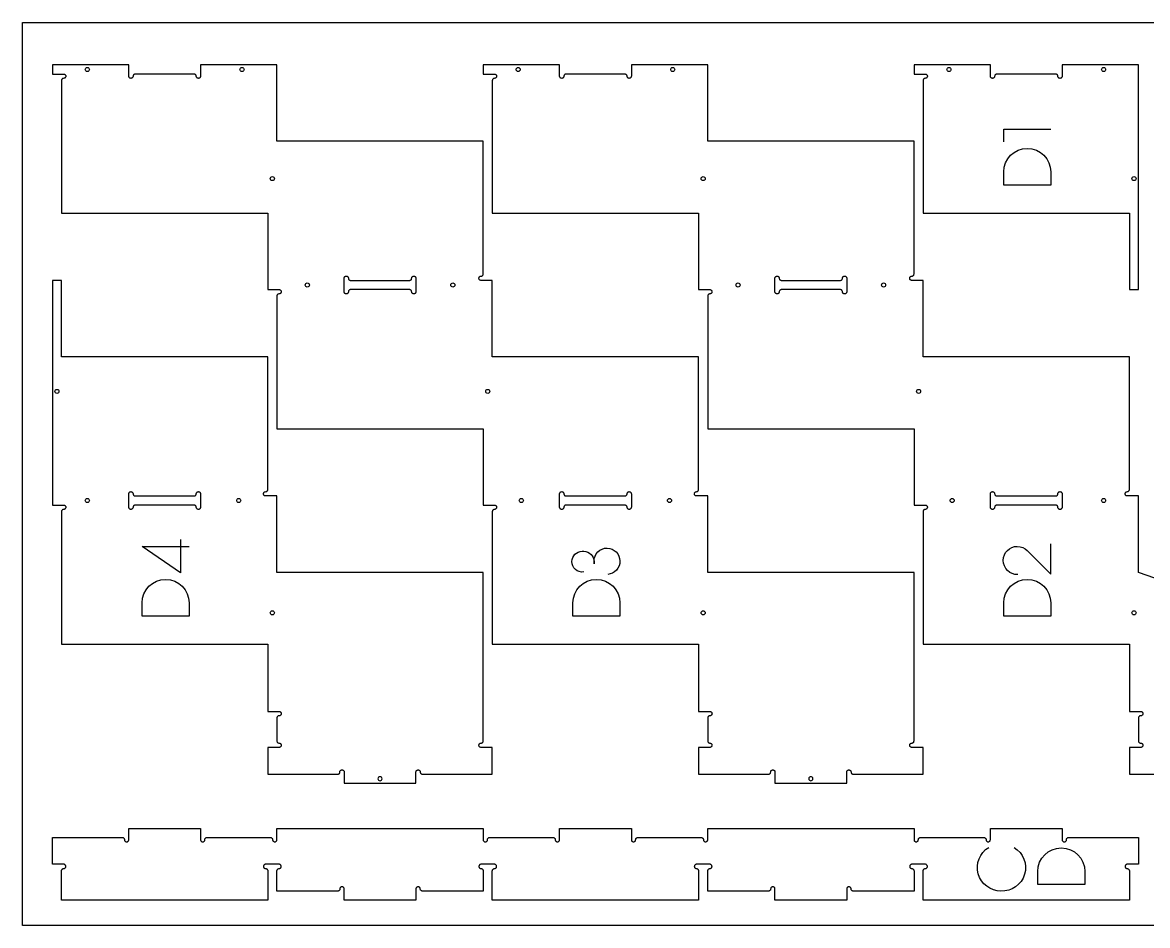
# Model space of a CAD drawing. Header units: inches. Extents: x 0 to 304, y 0 to 160.
# Drawn here: x 103.9 to 163.7, y 0 to 48 of the extents above; entities that cross this region are included whole.
import ezdxf

# ---------------------------------------------------------------- set-up
doc = ezdxf.new("R2010")
doc.units = ezdxf.units.IN
doc.header["$MEASUREMENT"] = 0
for name, color, linetype in [('000_NOTES', 6, 'Continuous'), ('CUT_HOLE', 1, 'Continuous'), ('CUT_number', 3, 'Continuous'), ('CUT_THRU', 7, 'Continuous')]:
    doc.layers.add(name, color=color, linetype=linetype)

# ---------------------------------------------------------------- blocks, each defined once
blk = doc.blocks.new('FASTENER')
blk.add_circle((0, 0), 0.109)

msp = doc.modelspace()

# ---------------------------------------------------------------- linework, layer by layer
at = {"layer": '000_NOTES'}
msp.add_lwpolyline([(103.874, 0), (103.874, 48), (199.874, 48), (199.874, 0)], close=True, dxfattribs=at)
at = {"layer": 'CUT_number'}
for points in [[(156.061, 41.66), (156.061, 42.335), (158.561, 42.335)], [(112.285, 20.517), (112.285, 18.742), (110.235, 20.142), (112.735, 20.142)]]:
    msp.add_lwpolyline(points, dxfattribs=at)
for points in [[(158.561, 39.361), (156.061, 39.361), (156.061, 40.061, -1), (158.561, 40.061)], [(112.735, 16.448), (110.235, 16.448), (110.235, 17.148, -1), (112.735, 17.148)], [(135.648, 16.448), (133.148, 16.448), (133.148, 17.148, -1), (135.648, 17.148)], [(158.561, 16.448), (156.061, 16.448), (156.061, 17.148, -1), (158.561, 17.148)], [(160.376, 2.174), (157.876, 2.174), (157.876, 2.874, -1), (160.376, 2.874)]]:
    msp.add_lwpolyline(points, format="xyb", close=True, dxfattribs=at)
for points in [[(133.723, 18.791, -0.454849), (133.093, 19.341, -0.411435), (133.648, 19.891), (133.723, 19.891, -0.412121), (134.273, 19.341), (134.273, 19.216), (134.273, 19.366, -0.414286), (134.973, 20.066, -0.946269), (134.998, 18.666)], [(156.811, 18.654, -0.423868), (156.036, 19.404, -0.413911), (156.786, 20.154, -0.194637), (157.311, 19.929), (158.561, 18.679), (158.561, 20.279)], [(156.614, 4.154, -0.77786), (155.914, 1.829, -0.756443), (155.264, 4.154)]]:
    msp.add_lwpolyline(points, format="xyb", dxfattribs=at)
at = {"layer": 'CUT_THRU'}
for points in [[(139.832, 23.156, 0), (139.834, 23.176, 0), (139.834, 30.228, 0), (128.862, 30.228, 0), (128.862, 34.289, 0), (128.263, 34.289, 0), (128.243, 34.291, 0), (128.223, 34.296, 0), (128.205, 34.304, 0), (128.189, 34.316, 0), (128.175, 34.33, 0), (128.163, 34.346, 0), (128.155, 34.364, 0), (128.15, 34.384, 0), (128.148, 34.403, 0), (128.15, 34.423, 0), (128.155, 34.443, 0), (128.163, 34.461, 0), (128.175, 34.477, 0), (128.189, 34.491, 0), (128.205, 34.503, 0), (128.223, 34.511, 0), (128.243, 34.516, 0), (128.283, 34.52, 0), (128.302, 34.525, 0), (128.32, 34.533, 0), (128.336, 34.545, 0), (128.35, 34.559, 0), (128.362, 34.575, 0), (128.37, 34.593, 0), (128.375, 34.613, 0), (128.377, 34.633, 0), (128.377, 41.684, 0), (117.406, 41.684, 0), (117.406, 45.746, 0), (113.344, 45.746, 0), (113.344, 45.146, 0), (113.342, 45.126, 0), (113.337, 45.107, 0), (113.329, 45.089, 0), (113.317, 45.072, 0), (113.303, 45.058, 0), (113.287, 45.047, 0), (113.269, 45.038, 0), (113.249, 45.033, 0), (113.23, 45.031, 0), (113.21, 45.033, 0), (113.19, 45.038, 0), (113.172, 45.047, 0), (113.156, 45.058, 0), (113.142, 45.072, 0), (113.13, 45.089, 0), (113.122, 45.107, 0), (113.117, 45.126, 0), (113.113, 45.166, 0), (113.108, 45.185, 0), (113.1, 45.203, 0), (113.088, 45.22, 0), (113.074, 45.234, 0), (113.058, 45.245, 0), (113.04, 45.254, 0), (113.02, 45.259, 0), (113, 45.261, 0), (109.869, 45.261, 0), (109.849, 45.259, 0), (109.83, 45.254, 0), (109.812, 45.245, 0), (109.795, 45.234, 0), (109.781, 45.22, 0), (109.77, 45.203, 0), (109.761, 45.185, 0), (109.756, 45.166, 0), (109.753, 45.126, 0), (109.747, 45.107, 0), (109.739, 45.089, 0), (109.728, 45.072, 0), (109.713, 45.058, 0), (109.697, 45.047, 0), (109.679, 45.038, 0), (109.66, 45.033, 0), (109.64, 45.031, 0), (109.62, 45.033, 0), (109.601, 45.038, 0), (109.582, 45.047, 0), (109.566, 45.058, 0), (109.552, 45.072, 0), (109.541, 45.089, 0), (109.532, 45.107, 0), (109.527, 45.126, 0), (109.525, 45.146, 0), (109.525, 45.746, 0), (105.464, 45.746, 0), (105.464, 45.261, 0), (106.063, 45.261, 0), (106.083, 45.259, 0), (106.103, 45.254, 0), (106.121, 45.245, 0), (106.137, 45.234, 0), (106.151, 45.22, 0), (106.163, 45.203, 0), (106.171, 45.185, 0), (106.176, 45.166, 0), (106.178, 45.146, 0), (106.176, 45.126, 0), (106.171, 45.107, 0), (106.163, 45.089, 0), (106.151, 45.072, 0), (106.137, 45.058, 0), (106.121, 45.047, 0), (106.103, 45.038, 0), (106.083, 45.033, 0), (106.043, 45.03, 0), (106.024, 45.025, 0), (106.006, 45.016, 0), (105.99, 45.005, 0), (105.976, 44.991, 0), (105.964, 44.974, 0), (105.956, 44.956, 0), (105.951, 44.937, 0), (105.949, 44.917, 0), (105.949, 37.865, 0), (116.921, 37.865, 0), (116.921, 33.804, 0), (117.52, 33.804, 0), (117.54, 33.802, 0), (117.559, 33.797, 0), (117.577, 33.789, 0), (117.594, 33.777, 0), (117.608, 33.763, 0), (117.619, 33.747, 0), (117.628, 33.729, 0), (117.633, 33.709, 0), (117.635, 33.689, 0), (117.633, 33.669, 0), (117.628, 33.65, 0), (117.619, 33.632, 0), (117.608, 33.616, 0), (117.594, 33.602, 0), (117.577, 33.59, 0), (117.559, 33.582, 0), (117.54, 33.577, 0), (117.5, 33.573, 0), (117.481, 33.568, 0), (117.463, 33.559, 0), (117.446, 33.548, 0), (117.432, 33.534, 0), (117.421, 33.517, 0), (117.412, 33.499, 0), (117.407, 33.48, 0), (117.406, 33.46, 0), (117.406, 26.409, 0), (128.377, 26.409, 0), (128.377, 22.347, 0), (128.977, 22.347, 0), (128.997, 22.345, 0), (129.016, 22.34, 0), (129.034, 22.332, 0), (129.05, 22.32, 0), (129.065, 22.306, 0), (129.076, 22.29, 0), (129.084, 22.272, 0), (129.09, 22.253, 0), (129.091, 22.233, 0), (129.09, 22.213, 0), (129.084, 22.193, 0), (129.076, 22.175, 0), (129.065, 22.159, 0), (129.05, 22.145, 0), (129.034, 22.133, 0), (129.016, 22.125, 0), (128.997, 22.12, 0), (128.957, 22.116, 0), (128.938, 22.111, 0), (128.919, 22.103, 0), (128.903, 22.091, 0), (128.889, 22.077, 0), (128.878, 22.061, 0), (128.869, 22.043, 0), (128.864, 22.023, 0), (128.862, 22.004, 0), (128.862, 14.952, 0), (139.834, 14.952, 0), (139.834, 11.376, 0), (140.433, 11.376, 0), (140.453, 11.374, 0), (140.473, 11.369, 0), (140.491, 11.36, 0), (140.507, 11.349, 0), (140.521, 11.335, 0), (140.533, 11.318, 0), (140.541, 11.3, 0), (140.546, 11.281, 0), (140.548, 11.261, 0), (140.546, 11.241, 0), (140.541, 11.222, 0), (140.533, 11.204, 0), (140.521, 11.187, 0), (140.507, 11.173, 0), (140.491, 11.162, 0), (140.473, 11.153, 0), (140.453, 11.148, 0), (140.414, 11.145, 0), (140.394, 11.139, 0), (140.376, 11.131, 0), (140.36, 11.12, 0), (140.346, 11.105, 0), (140.334, 11.089, 0), (140.326, 11.071, 0), (140.321, 11.052, 0), (140.319, 11.032, 0), (140.319, 9.81, 0), (140.321, 9.79, 0), (140.326, 9.771, 0), (140.334, 9.752, 0), (140.346, 9.736, 0), (140.36, 9.722, 0), (140.376, 9.711, 0), (140.394, 9.702, 0), (140.414, 9.697, 0), (140.453, 9.693, 0), (140.473, 9.688, 0), (140.491, 9.68, 0), (140.507, 9.668, 0), (140.521, 9.654, 0), (140.533, 9.638, 0), (140.541, 9.62, 0), (140.546, 9.601, 0), (140.548, 9.581, 0), (140.546, 9.561, 0), (140.541, 9.541, 0), (140.533, 9.523, 0), (140.521, 9.507, 0), (140.507, 9.493, 0), (140.491, 9.481, 0), (140.473, 9.473, 0), (140.453, 9.468, 0), (140.433, 9.466, 0), (139.834, 9.466, 0), (139.834, 8.042, 0), (143.552, 8.042, 0), (143.571, 8.043, 0), (143.591, 8.049, 0), (143.609, 8.057, 0), (143.625, 8.068, 0), (143.639, 8.083, 0), (143.651, 8.099, 0), (143.659, 8.117, 0), (143.664, 8.136, 0), (143.668, 8.176, 0), (143.673, 8.195, 0), (143.682, 8.213, 0), (143.693, 8.23, 0), (143.707, 8.244, 0), (143.723, 8.255, 0), (143.742, 8.264, 0), (143.761, 8.269, 0), (143.781, 8.271, 0), (143.801, 8.269, 0), (143.82, 8.264, 0), (143.838, 8.255, 0), (143.854, 8.244, 0), (143.868, 8.23, 0), (143.88, 8.213, 0), (143.888, 8.195, 0), (143.894, 8.176, 0), (143.895, 8.156, 0), (143.895, 7.557, 0), (147.714, 7.557, 0), (147.714, 8.156, 0), (147.716, 8.176, 0), (147.721, 8.195, 0), (147.73, 8.213, 0), (147.741, 8.23, 0), (147.755, 8.244, 0), (147.771, 8.255, 0), (147.79, 8.264, 0), (147.809, 8.269, 0), (147.829, 8.271, 0), (147.849, 8.269, 0), (147.868, 8.264, 0), (147.886, 8.255, 0), (147.902, 8.244, 0), (147.917, 8.23, 0), (147.928, 8.213, 0), (147.936, 8.195, 0), (147.942, 8.176, 0), (147.945, 8.136, 0), (147.95, 8.117, 0), (147.959, 8.099, 0), (147.97, 8.083, 0), (147.984, 8.068, 0), (148.001, 8.057, 0), (148.019, 8.049, 0), (148.038, 8.043, 0), (148.058, 8.042, 0), (151.776, 8.042, 0), (151.776, 9.466, 0), (151.176, 9.466, 0), (151.156, 9.468, 0), (151.137, 9.473, 0), (151.119, 9.481, 0), (151.102, 9.493, 0), (151.088, 9.507, 0), (151.077, 9.523, 0), (151.068, 9.541, 0), (151.063, 9.561, 0), (151.061, 9.581, 0), (151.063, 9.601, 0), (151.068, 9.62, 0), (151.077, 9.638, 0), (151.088, 9.654, 0), (151.102, 9.668, 0), (151.119, 9.68, 0), (151.137, 9.688, 0), (151.156, 9.693, 0), (151.196, 9.697, 0), (151.215, 9.702, 0), (151.233, 9.711, 0), (151.25, 9.722, 0), (151.264, 9.736, 0), (151.275, 9.752, 0), (151.284, 9.771, 0), (151.289, 9.79, 0), (151.291, 9.81, 0), (151.291, 18.771, 0), (140.319, 18.771, 0), (140.319, 22.832, 0), (139.719, 22.832, 0), (139.699, 22.834, 0), (139.68, 22.839, 0), (139.662, 22.848, 0), (139.646, 22.859, 0), (139.632, 22.873, 0), (139.62, 22.889, 0), (139.612, 22.908, 0), (139.607, 22.927, 0), (139.605, 22.947, 0), (139.607, 22.967, 0), (139.612, 22.986, 0), (139.62, 23.004, 0), (139.632, 23.02, 0), (139.646, 23.035, 0), (139.662, 23.046, 0), (139.68, 23.054, 0), (139.699, 23.06, 0), (139.739, 23.063, 0), (139.759, 23.068, 0), (139.777, 23.077, 0), (139.793, 23.088, 0), (139.807, 23.102, 0), (139.819, 23.119, 0), (139.827, 23.137, 0), (139.832, 23.156, 0)], [(162.747, 37.865, 0), (162.747, 33.804, 0), (163.232, 33.804, 0), (163.232, 45.746, 0), (159.171, 45.746, 0), (159.171, 45.146, 0), (159.169, 45.126, 0), (159.164, 45.107, 0), (159.156, 45.089, 0), (159.144, 45.072, 0), (159.13, 45.058, 0), (159.114, 45.047, 0), (159.096, 45.038, 0), (159.076, 45.033, 0), (159.056, 45.031, 0), (159.036, 45.033, 0), (159.017, 45.038, 0), (158.999, 45.047, 0), (158.983, 45.058, 0), (158.969, 45.072, 0), (158.957, 45.089, 0), (158.949, 45.107, 0), (158.943, 45.126, 0), (158.94, 45.166, 0), (158.935, 45.185, 0), (158.926, 45.203, 0), (158.915, 45.22, 0), (158.901, 45.234, 0), (158.884, 45.245, 0), (158.866, 45.254, 0), (158.847, 45.259, 0), (158.827, 45.261, 0), (155.696, 45.261, 0), (155.676, 45.259, 0), (155.657, 45.254, 0), (155.638, 45.245, 0), (155.622, 45.234, 0), (155.608, 45.22, 0), (155.596, 45.203, 0), (155.588, 45.185, 0), (155.583, 45.166, 0), (155.579, 45.126, 0), (155.574, 45.107, 0), (155.566, 45.089, 0), (155.554, 45.072, 0), (155.54, 45.058, 0), (155.524, 45.047, 0), (155.506, 45.038, 0), (155.486, 45.033, 0), (155.467, 45.031, 0), (155.447, 45.033, 0), (155.427, 45.038, 0), (155.409, 45.047, 0), (155.393, 45.058, 0), (155.379, 45.072, 0), (155.367, 45.089, 0), (155.359, 45.107, 0), (155.354, 45.126, 0), (155.352, 45.146, 0), (155.352, 45.746, 0), (151.291, 45.746, 0), (151.291, 45.261, 0), (151.89, 45.261, 0), (151.91, 45.259, 0), (151.929, 45.254, 0), (151.947, 45.245, 0), (151.964, 45.234, 0), (151.978, 45.22, 0), (151.989, 45.203, 0), (151.998, 45.185, 0), (152.003, 45.166, 0), (152.005, 45.146, 0), (152.003, 45.126, 0), (151.998, 45.107, 0), (151.989, 45.089, 0), (151.978, 45.072, 0), (151.964, 45.058, 0), (151.947, 45.047, 0), (151.929, 45.038, 0), (151.91, 45.033, 0), (151.87, 45.03, 0), (151.851, 45.025, 0), (151.833, 45.016, 0), (151.817, 45.005, 0), (151.802, 44.991, 0), (151.791, 44.974, 0), (151.782, 44.956, 0), (151.777, 44.937, 0), (151.776, 44.917, 0), (151.776, 37.865, 0), (162.747, 37.865, 0)], [(117.407, 11.052, 0), (117.406, 11.032, 0), (117.406, 9.81, 0), (117.407, 9.79, 0), (117.412, 9.771, 0), (117.421, 9.752, 0), (117.432, 9.736, 0), (117.446, 9.722, 0), (117.463, 9.711, 0), (117.481, 9.702, 0), (117.5, 9.697, 0), (117.54, 9.693, 0), (117.559, 9.688, 0), (117.577, 9.68, 0), (117.594, 9.668, 0), (117.608, 9.654, 0), (117.619, 9.638, 0), (117.628, 9.62, 0), (117.633, 9.601, 0), (117.635, 9.581, 0), (117.633, 9.561, 0), (117.628, 9.541, 0), (117.619, 9.523, 0), (117.608, 9.507, 0), (117.594, 9.493, 0), (117.577, 9.481, 0), (117.559, 9.473, 0), (117.54, 9.468, 0), (117.52, 9.466, 0), (116.921, 9.466, 0), (116.921, 8.042, 0), (120.638, 8.042, 0), (120.658, 8.043, 0), (120.677, 8.049, 0), (120.695, 8.057, 0), (120.712, 8.068, 0), (120.726, 8.083, 0), (120.737, 8.099, 0), (120.746, 8.117, 0), (120.751, 8.136, 0), (120.755, 8.176, 0), (120.76, 8.195, 0), (120.768, 8.213, 0), (120.78, 8.23, 0), (120.794, 8.244, 0), (120.81, 8.255, 0), (120.828, 8.264, 0), (120.847, 8.269, 0), (120.867, 8.271, 0), (120.887, 8.269, 0), (120.907, 8.264, 0), (120.925, 8.255, 0), (120.941, 8.244, 0), (120.955, 8.23, 0), (120.967, 8.213, 0), (120.975, 8.195, 0), (120.98, 8.176, 0), (120.982, 8.156, 0), (120.982, 7.557, 0), (124.801, 7.557, 0), (124.801, 8.156, 0), (124.803, 8.176, 0), (124.808, 8.195, 0), (124.816, 8.213, 0), (124.828, 8.23, 0), (124.842, 8.244, 0), (124.858, 8.255, 0), (124.876, 8.264, 0), (124.895, 8.269, 0), (124.915, 8.271, 0), (124.935, 8.269, 0), (124.955, 8.264, 0), (124.973, 8.255, 0), (124.989, 8.244, 0), (125.003, 8.23, 0), (125.015, 8.213, 0), (125.023, 8.195, 0), (125.028, 8.176, 0), (125.032, 8.136, 0), (125.037, 8.117, 0), (125.045, 8.099, 0), (125.057, 8.083, 0), (125.071, 8.068, 0), (125.087, 8.057, 0), (125.105, 8.049, 0), (125.125, 8.043, 0), (125.145, 8.042, 0), (128.862, 8.042, 0), (128.862, 9.466, 0), (128.263, 9.466, 0), (128.243, 9.468, 0), (128.223, 9.473, 0), (128.205, 9.481, 0), (128.189, 9.493, 0), (128.175, 9.507, 0), (128.163, 9.523, 0), (128.155, 9.541, 0), (128.15, 9.561, 0), (128.148, 9.581, 0), (128.15, 9.601, 0), (128.155, 9.62, 0), (128.163, 9.638, 0), (128.175, 9.654, 0), (128.189, 9.668, 0), (128.205, 9.68, 0), (128.223, 9.688, 0), (128.243, 9.693, 0), (128.283, 9.697, 0), (128.302, 9.702, 0), (128.32, 9.711, 0), (128.336, 9.722, 0), (128.35, 9.736, 0), (128.362, 9.752, 0), (128.37, 9.771, 0), (128.375, 9.79, 0), (128.377, 9.81, 0), (128.377, 18.771, 0), (117.406, 18.771, 0), (117.406, 22.832, 0), (116.806, 22.832, 0), (116.786, 22.834, 0), (116.767, 22.839, 0), (116.749, 22.848, 0), (116.732, 22.859, 0), (116.718, 22.873, 0), (116.707, 22.889, 0), (116.698, 22.908, 0), (116.693, 22.927, 0), (116.691, 22.947, 0), (116.693, 22.967, 0), (116.698, 22.986, 0), (116.707, 23.004, 0), (116.718, 23.02, 0), (116.732, 23.035, 0), (116.749, 23.046, 0), (116.767, 23.054, 0), (116.786, 23.06, 0), (116.826, 23.063, 0), (116.845, 23.068, 0), (116.863, 23.077, 0), (116.88, 23.088, 0), (116.894, 23.102, 0), (116.905, 23.119, 0), (116.914, 23.137, 0), (116.919, 23.156, 0), (116.921, 23.176, 0), (116.921, 30.228, 0), (105.949, 30.228, 0), (105.949, 34.289, 0), (105.464, 34.289, 0), (105.464, 22.347, 0), (106.063, 22.347, 0), (106.083, 22.345, 0), (106.103, 22.34, 0), (106.121, 22.332, 0), (106.137, 22.32, 0), (106.151, 22.306, 0), (106.163, 22.29, 0), (106.171, 22.272, 0), (106.176, 22.253, 0), (106.178, 22.233, 0), (106.176, 22.213, 0), (106.171, 22.193, 0), (106.163, 22.175, 0), (106.151, 22.159, 0), (106.137, 22.145, 0), (106.121, 22.133, 0), (106.103, 22.125, 0), (106.083, 22.12, 0), (106.043, 22.116, 0), (106.024, 22.111, 0), (106.006, 22.103, 0), (105.99, 22.091, 0), (105.976, 22.077, 0), (105.964, 22.061, 0), (105.956, 22.043, 0), (105.951, 22.023, 0), (105.949, 22.004, 0), (105.949, 14.952, 0), (116.921, 14.952, 0), (116.921, 11.376, 0), (117.52, 11.376, 0), (117.54, 11.374, 0), (117.559, 11.369, 0), (117.577, 11.36, 0), (117.594, 11.349, 0), (117.608, 11.335, 0), (117.619, 11.318, 0), (117.628, 11.3, 0), (117.633, 11.281, 0), (117.635, 11.261, 0), (117.633, 11.241, 0), (117.628, 11.222, 0), (117.619, 11.204, 0), (117.608, 11.187, 0), (117.594, 11.173, 0), (117.577, 11.162, 0), (117.559, 11.153, 0), (117.54, 11.148, 0), (117.5, 11.145, 0), (117.481, 11.139, 0), (117.463, 11.131, 0), (117.446, 11.12, 0), (117.432, 11.105, 0), (117.421, 11.089, 0), (117.412, 11.071, 0), (117.407, 11.052, 0)], [(121.184, 34.477, 0), (121.196, 34.461, 0), (121.204, 34.443, 0), (121.209, 34.423, 0), (121.213, 34.384, 0), (121.218, 34.364, 0), (121.226, 34.346, 0), (121.238, 34.33, 0), (121.252, 34.316, 0), (121.268, 34.304, 0), (121.286, 34.296, 0), (121.306, 34.291, 0), (121.326, 34.289, 0), (124.457, 34.289, 0), (124.477, 34.291, 0), (124.496, 34.296, 0), (124.514, 34.304, 0), (124.531, 34.316, 0), (124.545, 34.33, 0), (124.556, 34.346, 0), (124.565, 34.364, 0), (124.57, 34.384, 0), (124.573, 34.423, 0), (124.579, 34.443, 0), (124.587, 34.461, 0), (124.598, 34.477, 0), (124.613, 34.491, 0), (124.629, 34.503, 0), (124.647, 34.511, 0), (124.666, 34.516, 0), (124.686, 34.518, 0), (124.706, 34.516, 0), (124.725, 34.511, 0), (124.744, 34.503, 0), (124.76, 34.491, 0), (124.774, 34.477, 0), (124.785, 34.461, 0), (124.794, 34.443, 0), (124.799, 34.423, 0), (124.801, 34.403, 0), (124.801, 33.689, 0), (124.799, 33.669, 0), (124.794, 33.65, 0), (124.785, 33.632, 0), (124.774, 33.616, 0), (124.76, 33.602, 0), (124.744, 33.59, 0), (124.725, 33.582, 0), (124.706, 33.577, 0), (124.686, 33.575, 0), (124.666, 33.577, 0), (124.647, 33.582, 0), (124.629, 33.59, 0), (124.613, 33.602, 0), (124.598, 33.616, 0), (124.587, 33.632, 0), (124.579, 33.65, 0), (124.573, 33.669, 0), (124.57, 33.709, 0), (124.565, 33.729, 0), (124.556, 33.747, 0), (124.545, 33.763, 0), (124.531, 33.777, 0), (124.514, 33.789, 0), (124.496, 33.797, 0), (124.477, 33.802, 0), (124.457, 33.804, 0), (121.326, 33.804, 0), (121.306, 33.802, 0), (121.286, 33.797, 0), (121.268, 33.789, 0), (121.252, 33.777, 0), (121.238, 33.763, 0), (121.226, 33.747, 0), (121.218, 33.729, 0), (121.213, 33.709, 0), (121.209, 33.669, 0), (121.204, 33.65, 0), (121.196, 33.632, 0), (121.184, 33.616, 0), (121.17, 33.602, 0), (121.154, 33.59, 0), (121.136, 33.582, 0), (121.116, 33.577, 0), (121.096, 33.575, 0), (121.077, 33.577, 0), (121.057, 33.582, 0), (121.039, 33.59, 0), (121.023, 33.602, 0), (121.009, 33.616, 0), (120.997, 33.632, 0), (120.989, 33.65, 0), (120.984, 33.669, 0), (120.982, 33.689, 0), (120.982, 34.403, 0), (120.984, 34.423, 0), (120.989, 34.443, 0), (120.997, 34.461, 0), (121.009, 34.477, 0), (121.023, 34.491, 0), (121.039, 34.503, 0), (121.057, 34.511, 0), (121.077, 34.516, 0), (121.096, 34.518, 0), (121.116, 34.516, 0), (121.136, 34.511, 0), (121.154, 34.503, 0), (121.17, 34.491, 0), (121.184, 34.477, 0)], [(144.098, 34.477, 0), (144.109, 34.461, 0), (144.118, 34.443, 0), (144.123, 34.423, 0), (144.126, 34.384, 0), (144.131, 34.364, 0), (144.14, 34.346, 0), (144.151, 34.33, 0), (144.165, 34.316, 0), (144.182, 34.304, 0), (144.2, 34.296, 0), (144.219, 34.291, 0), (144.239, 34.289, 0), (147.37, 34.289, 0), (147.39, 34.291, 0), (147.41, 34.296, 0), (147.428, 34.304, 0), (147.444, 34.316, 0), (147.458, 34.33, 0), (147.47, 34.346, 0), (147.478, 34.364, 0), (147.483, 34.384, 0), (147.487, 34.423, 0), (147.492, 34.443, 0), (147.5, 34.461, 0), (147.512, 34.477, 0), (147.526, 34.491, 0), (147.542, 34.503, 0), (147.56, 34.511, 0), (147.58, 34.516, 0), (147.6, 34.518, 0), (147.62, 34.516, 0), (147.639, 34.511, 0), (147.657, 34.503, 0), (147.673, 34.491, 0), (147.687, 34.477, 0), (147.699, 34.461, 0), (147.707, 34.443, 0), (147.712, 34.423, 0), (147.714, 34.403, 0), (147.714, 33.689, 0), (147.712, 33.669, 0), (147.707, 33.65, 0), (147.699, 33.632, 0), (147.687, 33.616, 0), (147.673, 33.602, 0), (147.657, 33.59, 0), (147.639, 33.582, 0), (147.62, 33.577, 0), (147.6, 33.575, 0), (147.58, 33.577, 0), (147.56, 33.582, 0), (147.542, 33.59, 0), (147.526, 33.602, 0), (147.512, 33.616, 0), (147.5, 33.632, 0), (147.492, 33.65, 0), (147.487, 33.669, 0), (147.483, 33.709, 0), (147.478, 33.729, 0), (147.47, 33.747, 0), (147.458, 33.763, 0), (147.444, 33.777, 0), (147.428, 33.789, 0), (147.41, 33.797, 0), (147.39, 33.802, 0), (147.37, 33.804, 0), (144.239, 33.804, 0), (144.219, 33.802, 0), (144.2, 33.797, 0), (144.182, 33.789, 0), (144.165, 33.777, 0), (144.151, 33.763, 0), (144.14, 33.747, 0), (144.131, 33.729, 0), (144.126, 33.709, 0), (144.123, 33.669, 0), (144.118, 33.65, 0), (144.109, 33.632, 0), (144.098, 33.616, 0), (144.084, 33.602, 0), (144.067, 33.59, 0), (144.049, 33.582, 0), (144.03, 33.577, 0), (144.01, 33.575, 0), (143.99, 33.577, 0), (143.971, 33.582, 0), (143.953, 33.59, 0), (143.936, 33.602, 0), (143.922, 33.616, 0), (143.911, 33.632, 0), (143.902, 33.65, 0), (143.897, 33.669, 0), (143.895, 33.689, 0), (143.895, 34.403, 0), (143.897, 34.423, 0), (143.902, 34.443, 0), (143.911, 34.461, 0), (143.922, 34.477, 0), (143.936, 34.491, 0), (143.953, 34.503, 0), (143.971, 34.511, 0), (143.99, 34.516, 0), (144.01, 34.518, 0), (144.03, 34.516, 0), (144.049, 34.511, 0), (144.067, 34.503, 0), (144.084, 34.491, 0), (144.098, 34.477, 0)], [(113.329, 23.004, 0), (113.337, 22.986, 0), (113.342, 22.967, 0), (113.344, 22.947, 0), (113.344, 22.233, 0), (113.342, 22.213, 0), (113.337, 22.193, 0), (113.329, 22.175, 0), (113.317, 22.159, 0), (113.303, 22.145, 0), (113.287, 22.133, 0), (113.269, 22.125, 0), (113.249, 22.12, 0), (113.23, 22.118, 0), (113.21, 22.12, 0), (113.19, 22.125, 0), (113.172, 22.133, 0), (113.156, 22.145, 0), (113.142, 22.159, 0), (113.13, 22.175, 0), (113.122, 22.193, 0), (113.117, 22.213, 0), (113.113, 22.253, 0), (113.108, 22.272, 0), (113.1, 22.29, 0), (113.088, 22.306, 0), (113.074, 22.32, 0), (113.058, 22.332, 0), (113.04, 22.34, 0), (113.02, 22.345, 0), (113, 22.347, 0), (109.869, 22.347, 0), (109.849, 22.345, 0), (109.83, 22.34, 0), (109.812, 22.332, 0), (109.795, 22.32, 0), (109.781, 22.306, 0), (109.77, 22.29, 0), (109.761, 22.272, 0), (109.756, 22.253, 0), (109.753, 22.213, 0), (109.747, 22.193, 0), (109.739, 22.175, 0), (109.728, 22.159, 0), (109.713, 22.145, 0), (109.697, 22.133, 0), (109.679, 22.125, 0), (109.66, 22.12, 0), (109.64, 22.118, 0), (109.62, 22.12, 0), (109.601, 22.125, 0), (109.582, 22.133, 0), (109.566, 22.145, 0), (109.552, 22.159, 0), (109.541, 22.175, 0), (109.532, 22.193, 0), (109.527, 22.213, 0), (109.525, 22.233, 0), (109.525, 22.947, 0), (109.527, 22.967, 0), (109.532, 22.986, 0), (109.541, 23.004, 0), (109.552, 23.02, 0), (109.566, 23.035, 0), (109.582, 23.046, 0), (109.601, 23.054, 0), (109.62, 23.06, 0), (109.64, 23.061, 0), (109.66, 23.06, 0), (109.679, 23.054, 0), (109.697, 23.046, 0), (109.713, 23.035, 0), (109.728, 23.02, 0), (109.739, 23.004, 0), (109.747, 22.986, 0), (109.753, 22.967, 0), (109.756, 22.927, 0), (109.761, 22.908, 0), (109.77, 22.889, 0), (109.781, 22.873, 0), (109.795, 22.859, 0), (109.812, 22.848, 0), (109.83, 22.839, 0), (109.849, 22.834, 0), (109.869, 22.832, 0), (113, 22.832, 0), (113.02, 22.834, 0), (113.04, 22.839, 0), (113.058, 22.848, 0), (113.074, 22.859, 0), (113.088, 22.873, 0), (113.1, 22.889, 0), (113.108, 22.908, 0), (113.113, 22.927, 0), (113.117, 22.967, 0), (113.122, 22.986, 0), (113.13, 23.004, 0), (113.142, 23.02, 0), (113.156, 23.035, 0), (113.172, 23.046, 0), (113.19, 23.054, 0), (113.21, 23.06, 0), (113.23, 23.061, 0), (113.249, 23.06, 0), (113.269, 23.054, 0), (113.287, 23.046, 0), (113.303, 23.035, 0), (113.317, 23.02, 0), (113.329, 23.004, 0)], [(132.641, 23.02, 0), (132.652, 23.004, 0), (132.661, 22.986, 0), (132.666, 22.967, 0), (132.669, 22.927, 0), (132.675, 22.908, 0), (132.683, 22.889, 0), (132.695, 22.873, 0), (132.709, 22.859, 0), (132.725, 22.848, 0), (132.743, 22.839, 0), (132.762, 22.834, 0), (132.782, 22.832, 0), (135.914, 22.832, 0), (135.934, 22.834, 0), (135.953, 22.839, 0), (135.971, 22.848, 0), (135.987, 22.859, 0), (136.002, 22.873, 0), (136.013, 22.889, 0), (136.021, 22.908, 0), (136.027, 22.927, 0), (136.03, 22.967, 0), (136.035, 22.986, 0), (136.044, 23.004, 0), (136.055, 23.02, 0), (136.069, 23.035, 0), (136.086, 23.046, 0), (136.104, 23.054, 0), (136.123, 23.06, 0), (136.143, 23.061, 0), (136.163, 23.06, 0), (136.182, 23.054, 0), (136.2, 23.046, 0), (136.217, 23.035, 0), (136.231, 23.02, 0), (136.242, 23.004, 0), (136.251, 22.986, 0), (136.256, 22.967, 0), (136.257, 22.947, 0), (136.257, 22.233, 0), (136.256, 22.213, 0), (136.251, 22.193, 0), (136.242, 22.175, 0), (136.231, 22.159, 0), (136.217, 22.145, 0), (136.2, 22.133, 0), (136.182, 22.125, 0), (136.163, 22.12, 0), (136.143, 22.118, 0), (136.123, 22.12, 0), (136.104, 22.125, 0), (136.086, 22.133, 0), (136.069, 22.145, 0), (136.055, 22.159, 0), (136.044, 22.175, 0), (136.035, 22.193, 0), (136.03, 22.213, 0), (136.027, 22.253, 0), (136.021, 22.272, 0), (136.013, 22.29, 0), (136.002, 22.306, 0), (135.987, 22.32, 0), (135.971, 22.332, 0), (135.953, 22.34, 0), (135.934, 22.345, 0), (135.914, 22.347, 0), (132.782, 22.347, 0), (132.762, 22.345, 0), (132.743, 22.34, 0), (132.725, 22.332, 0), (132.709, 22.32, 0), (132.695, 22.306, 0), (132.683, 22.29, 0), (132.675, 22.272, 0), (132.669, 22.253, 0), (132.666, 22.213, 0), (132.661, 22.193, 0), (132.652, 22.175, 0), (132.641, 22.159, 0), (132.627, 22.145, 0), (132.61, 22.133, 0), (132.592, 22.125, 0), (132.573, 22.12, 0), (132.553, 22.118, 0), (132.533, 22.12, 0), (132.514, 22.125, 0), (132.496, 22.133, 0), (132.48, 22.145, 0), (132.465, 22.159, 0), (132.454, 22.175, 0), (132.446, 22.193, 0), (132.44, 22.213, 0), (132.439, 22.233, 0), (132.439, 22.947, 0), (132.44, 22.967, 0), (132.446, 22.986, 0), (132.454, 23.004, 0), (132.465, 23.02, 0), (132.48, 23.035, 0), (132.496, 23.046, 0), (132.514, 23.054, 0), (132.533, 23.06, 0), (132.553, 23.061, 0), (132.573, 23.06, 0), (132.592, 23.054, 0), (132.61, 23.046, 0), (132.627, 23.035, 0), (132.641, 23.02, 0)], [(155.554, 23.02, 0), (155.566, 23.004, 0), (155.574, 22.986, 0), (155.579, 22.967, 0), (155.583, 22.927, 0), (155.588, 22.908, 0), (155.596, 22.889, 0), (155.608, 22.873, 0), (155.622, 22.859, 0), (155.638, 22.848, 0), (155.657, 22.839, 0), (155.676, 22.834, 0), (155.696, 22.832, 0), (158.827, 22.832, 0), (158.847, 22.834, 0), (158.866, 22.839, 0), (158.884, 22.848, 0), (158.901, 22.859, 0), (158.915, 22.873, 0), (158.926, 22.889, 0), (158.935, 22.908, 0), (158.94, 22.927, 0), (158.943, 22.967, 0), (158.949, 22.986, 0), (158.957, 23.004, 0), (158.969, 23.02, 0), (158.983, 23.035, 0), (158.999, 23.046, 0), (159.017, 23.054, 0), (159.036, 23.06, 0), (159.056, 23.061, 0), (159.076, 23.06, 0), (159.096, 23.054, 0), (159.114, 23.046, 0), (159.13, 23.035, 0), (159.144, 23.02, 0), (159.156, 23.004, 0), (159.164, 22.986, 0), (159.169, 22.967, 0), (159.171, 22.947, 0), (159.171, 22.233, 0), (159.169, 22.213, 0), (159.164, 22.193, 0), (159.156, 22.175, 0), (159.144, 22.159, 0), (159.13, 22.145, 0), (159.114, 22.133, 0), (159.096, 22.125, 0), (159.076, 22.12, 0), (159.056, 22.118, 0), (159.036, 22.12, 0), (159.017, 22.125, 0), (158.999, 22.133, 0), (158.983, 22.145, 0), (158.969, 22.159, 0), (158.957, 22.175, 0), (158.949, 22.193, 0), (158.943, 22.213, 0), (158.94, 22.253, 0), (158.935, 22.272, 0), (158.926, 22.29, 0), (158.915, 22.306, 0), (158.901, 22.32, 0), (158.884, 22.332, 0), (158.866, 22.34, 0), (158.847, 22.345, 0), (158.827, 22.347, 0), (155.696, 22.347, 0), (155.676, 22.345, 0), (155.657, 22.34, 0), (155.638, 22.332, 0), (155.622, 22.32, 0), (155.608, 22.306, 0), (155.596, 22.29, 0), (155.588, 22.272, 0), (155.583, 22.253, 0), (155.579, 22.213, 0), (155.574, 22.193, 0), (155.566, 22.175, 0), (155.554, 22.159, 0), (155.54, 22.145, 0), (155.524, 22.133, 0), (155.506, 22.125, 0), (155.486, 22.12, 0), (155.467, 22.118, 0), (155.447, 22.12, 0), (155.427, 22.125, 0), (155.409, 22.133, 0), (155.393, 22.145, 0), (155.379, 22.159, 0), (155.367, 22.175, 0), (155.359, 22.193, 0), (155.354, 22.213, 0), (155.352, 22.233, 0), (155.352, 22.947, 0), (155.354, 22.967, 0), (155.359, 22.986, 0), (155.367, 23.004, 0), (155.379, 23.02, 0), (155.393, 23.035, 0), (155.409, 23.046, 0), (155.427, 23.054, 0), (155.447, 23.06, 0), (155.467, 23.061, 0), (155.486, 23.06, 0), (155.506, 23.054, 0), (155.524, 23.046, 0), (155.54, 23.035, 0), (155.554, 23.02, 0)], [(116.806, 3.253, 0), (116.786, 3.251, 0), (116.767, 3.246, 0), (116.749, 3.237, 0), (116.732, 3.226, 0), (116.718, 3.212, 0), (116.707, 3.195, 0), (116.698, 3.177, 0), (116.693, 3.158, 0), (116.691, 3.138, 0), (116.693, 3.118, 0), (116.698, 3.099, 0), (116.707, 3.081, 0), (116.718, 3.065, 0), (116.732, 3.05, 0), (116.749, 3.039, 0), (116.767, 3.03, 0), (116.786, 3.025, 0), (116.826, 3.022, 0), (116.845, 3.017, 0), (116.863, 3.008, 0), (116.88, 2.997, 0), (116.894, 2.983, 0), (116.905, 2.966, 0), (116.914, 2.948, 0), (116.919, 2.929, 0), (116.921, 2.909, 0), (116.921, 1.343, 0), (105.949, 1.343, 0), (105.949, 2.909, 0), (105.951, 2.929, 0), (105.956, 2.948, 0), (105.964, 2.966, 0), (105.976, 2.983, 0), (105.99, 2.997, 0), (106.006, 3.008, 0), (106.024, 3.017, 0), (106.043, 3.022, 0), (106.083, 3.025, 0), (106.103, 3.03, 0), (106.121, 3.039, 0), (106.137, 3.05, 0), (106.151, 3.065, 0), (106.163, 3.081, 0), (106.171, 3.099, 0), (106.176, 3.118, 0), (106.178, 3.138, 0), (106.176, 3.158, 0), (106.171, 3.177, 0), (106.163, 3.195, 0), (106.151, 3.212, 0), (106.137, 3.226, 0), (106.121, 3.237, 0), (106.103, 3.246, 0), (106.083, 3.251, 0), (106.063, 3.253, 0), (105.464, 3.253, 0), (105.464, 4.677, 0), (109.182, 4.677, 0), (109.201, 4.675, 0), (109.221, 4.67, 0), (109.239, 4.662, 0), (109.255, 4.65, 0), (109.269, 4.636, 0), (109.281, 4.62, 0), (109.289, 4.602, 0), (109.294, 4.582, 0), (109.298, 4.543, 0), (109.303, 4.523, 0), (109.311, 4.505, 0), (109.323, 4.489, 0), (109.337, 4.475, 0), (109.353, 4.463, 0), (109.371, 4.455, 0), (109.391, 4.45, 0), (109.411, 4.448, 0), (109.431, 4.45, 0), (109.45, 4.455, 0), (109.468, 4.463, 0), (109.484, 4.475, 0), (109.498, 4.489, 0), (109.51, 4.505, 0), (109.518, 4.523, 0), (109.523, 4.543, 0), (109.525, 4.563, 0), (109.525, 5.162, 0), (113.344, 5.162, 0), (113.344, 4.563, 0), (113.346, 4.543, 0), (113.351, 4.523, 0), (113.359, 4.505, 0), (113.371, 4.489, 0), (113.385, 4.475, 0), (113.401, 4.463, 0), (113.419, 4.455, 0), (113.439, 4.45, 0), (113.459, 4.448, 0), (113.479, 4.45, 0), (113.498, 4.455, 0), (113.516, 4.463, 0), (113.532, 4.475, 0), (113.546, 4.489, 0), (113.558, 4.505, 0), (113.566, 4.523, 0), (113.572, 4.543, 0), (113.575, 4.582, 0), (113.58, 4.602, 0), (113.589, 4.62, 0), (113.6, 4.636, 0), (113.614, 4.65, 0), (113.631, 4.662, 0), (113.649, 4.67, 0), (113.668, 4.675, 0), (113.688, 4.677, 0), (117.062, 4.677, 0), (117.082, 4.675, 0), (117.101, 4.67, 0), (117.119, 4.662, 0), (117.135, 4.65, 0), (117.15, 4.636, 0), (117.161, 4.62, 0), (117.169, 4.602, 0), (117.175, 4.582, 0), (117.178, 4.543, 0), (117.183, 4.523, 0), (117.192, 4.505, 0), (117.203, 4.489, 0), (117.217, 4.475, 0), (117.234, 4.463, 0), (117.252, 4.455, 0), (117.271, 4.45, 0), (117.291, 4.448, 0), (117.311, 4.45, 0), (117.33, 4.455, 0), (117.348, 4.463, 0), (117.365, 4.475, 0), (117.379, 4.489, 0), (117.39, 4.505, 0), (117.399, 4.523, 0), (117.404, 4.543, 0), (117.406, 4.563, 0), (117.406, 5.162, 0), (128.377, 5.162, 0), (128.377, 4.563, 0), (128.379, 4.543, 0), (128.384, 4.523, 0), (128.393, 4.505, 0), (128.404, 4.489, 0), (128.418, 4.475, 0), (128.434, 4.463, 0), (128.453, 4.455, 0), (128.472, 4.45, 0), (128.492, 4.448, 0), (128.512, 4.45, 0), (128.531, 4.455, 0), (128.549, 4.463, 0), (128.565, 4.475, 0), (128.58, 4.489, 0), (128.591, 4.505, 0), (128.599, 4.523, 0), (128.605, 4.543, 0), (128.608, 4.582, 0), (128.613, 4.602, 0), (128.622, 4.62, 0), (128.633, 4.636, 0), (128.647, 4.65, 0), (128.664, 4.662, 0), (128.682, 4.67, 0), (128.701, 4.675, 0), (128.721, 4.677, 0), (132.095, 4.677, 0), (132.115, 4.675, 0), (132.134, 4.67, 0), (132.152, 4.662, 0), (132.169, 4.65, 0), (132.183, 4.636, 0), (132.194, 4.62, 0), (132.203, 4.602, 0), (132.208, 4.582, 0), (132.211, 4.543, 0), (132.216, 4.523, 0), (132.225, 4.505, 0), (132.236, 4.489, 0), (132.25, 4.475, 0), (132.267, 4.463, 0), (132.285, 4.455, 0), (132.304, 4.45, 0), (132.324, 4.448, 0), (132.344, 4.45, 0), (132.363, 4.455, 0), (132.381, 4.463, 0), (132.398, 4.475, 0), (132.412, 4.489, 0), (132.423, 4.505, 0), (132.432, 4.523, 0), (132.437, 4.543, 0), (132.439, 4.563, 0), (132.439, 5.162, 0), (136.257, 5.162, 0), (136.257, 4.563, 0), (136.259, 4.543, 0), (136.264, 4.523, 0), (136.273, 4.505, 0), (136.284, 4.489, 0), (136.298, 4.475, 0), (136.315, 4.463, 0), (136.333, 4.455, 0), (136.352, 4.45, 0), (136.372, 4.448, 0), (136.392, 4.45, 0), (136.411, 4.455, 0), (136.429, 4.463, 0), (136.446, 4.475, 0), (136.46, 4.489, 0), (136.471, 4.505, 0), (136.48, 4.523, 0), (136.485, 4.543, 0), (136.488, 4.582, 0), (136.494, 4.602, 0), (136.502, 4.62, 0), (136.513, 4.636, 0), (136.528, 4.65, 0), (136.544, 4.662, 0), (136.562, 4.67, 0), (136.581, 4.675, 0), (136.601, 4.677, 0), (139.975, 4.677, 0), (139.995, 4.675, 0), (140.014, 4.67, 0), (140.032, 4.662, 0), (140.049, 4.65, 0), (140.063, 4.636, 0), (140.074, 4.62, 0), (140.083, 4.602, 0), (140.088, 4.582, 0), (140.092, 4.543, 0), (140.097, 4.523, 0), (140.105, 4.505, 0), (140.117, 4.489, 0), (140.131, 4.475, 0), (140.147, 4.463, 0), (140.165, 4.455, 0), (140.184, 4.45, 0), (140.204, 4.448, 0), (140.224, 4.45, 0), (140.244, 4.455, 0), (140.262, 4.463, 0), (140.278, 4.475, 0), (140.292, 4.489, 0), (140.304, 4.505, 0), (140.312, 4.523, 0), (140.317, 4.543, 0), (140.319, 4.563, 0), (140.319, 5.162, 0), (151.291, 5.162, 0), (151.291, 4.563, 0), (151.292, 4.543, 0), (151.297, 4.523, 0), (151.306, 4.505, 0), (151.317, 4.489, 0), (151.332, 4.475, 0), (151.348, 4.463, 0), (151.366, 4.455, 0), (151.385, 4.45, 0), (151.405, 4.448, 0), (151.425, 4.45, 0), (151.444, 4.455, 0), (151.462, 4.463, 0), (151.479, 4.475, 0), (151.493, 4.489, 0), (151.504, 4.505, 0), (151.513, 4.523, 0), (151.518, 4.543, 0), (151.521, 4.582, 0), (151.527, 4.602, 0), (151.535, 4.62, 0), (151.547, 4.636, 0), (151.561, 4.65, 0), (151.577, 4.662, 0), (151.595, 4.67, 0), (151.614, 4.675, 0), (151.634, 4.677, 0), (155.008, 4.677, 0), (155.028, 4.675, 0), (155.047, 4.67, 0), (155.066, 4.662, 0), (155.082, 4.65, 0), (155.096, 4.636, 0), (155.108, 4.62, 0), (155.116, 4.602, 0), (155.121, 4.582, 0), (155.125, 4.543, 0), (155.13, 4.523, 0), (155.138, 4.505, 0), (155.15, 4.489, 0), (155.164, 4.475, 0), (155.18, 4.463, 0), (155.198, 4.455, 0), (155.218, 4.45, 0), (155.237, 4.448, 0), (155.257, 4.45, 0), (155.277, 4.455, 0), (155.295, 4.463, 0), (155.311, 4.475, 0), (155.325, 4.489, 0), (155.337, 4.505, 0), (155.345, 4.523, 0), (155.35, 4.543, 0), (155.352, 4.563, 0), (155.352, 5.162, 0), (159.171, 5.162, 0), (159.171, 4.563, 0), (159.173, 4.543, 0), (159.178, 4.523, 0), (159.186, 4.505, 0), (159.198, 4.489, 0), (159.212, 4.475, 0), (159.228, 4.463, 0), (159.246, 4.455, 0), (159.266, 4.45, 0), (159.285, 4.448, 0), (159.305, 4.45, 0), (159.325, 4.455, 0), (159.343, 4.463, 0), (159.359, 4.475, 0), (159.373, 4.489, 0), (159.385, 4.505, 0), (159.393, 4.523, 0), (159.398, 4.543, 0), (159.402, 4.582, 0), (159.407, 4.602, 0), (159.415, 4.62, 0), (159.427, 4.636, 0), (159.441, 4.65, 0), (159.457, 4.662, 0), (159.475, 4.67, 0), (159.495, 4.675, 0), (159.515, 4.677, 0), (163.232, 4.677, 0), (163.232, 3.253, 0), (162.633, 3.253, 0), (162.613, 3.251, 0), (162.594, 3.246, 0), (162.575, 3.237, 0), (162.559, 3.226, 0), (162.545, 3.212, 0), (162.533, 3.195, 0), (162.525, 3.177, 0), (162.52, 3.158, 0), (162.518, 3.138, 0), (162.52, 3.118, 0), (162.525, 3.099, 0), (162.533, 3.081, 0), (162.545, 3.065, 0), (162.559, 3.05, 0), (162.575, 3.039, 0), (162.594, 3.03, 0), (162.613, 3.025, 0), (162.653, 3.022, 0), (162.672, 3.017, 0), (162.69, 3.008, 0), (162.706, 2.997, 0), (162.72, 2.983, 0), (162.732, 2.966, 0), (162.74, 2.948, 0), (162.746, 2.929, 0), (162.747, 2.909, 0), (162.747, 1.343, 0), (151.776, 1.343, 0), (151.776, 2.909, 0), (151.777, 2.929, 0), (151.782, 2.948, 0), (151.791, 2.966, 0), (151.802, 2.983, 0), (151.817, 2.997, 0), (151.833, 3.008, 0), (151.851, 3.017, 0), (151.87, 3.022, 0), (151.91, 3.025, 0), (151.929, 3.03, 0), (151.947, 3.039, 0), (151.964, 3.05, 0), (151.978, 3.065, 0), (151.989, 3.081, 0), (151.998, 3.099, 0), (152.003, 3.118, 0), (152.005, 3.138, 0), (152.003, 3.158, 0), (151.998, 3.177, 0), (151.989, 3.195, 0), (151.978, 3.212, 0), (151.964, 3.226, 0), (151.947, 3.237, 0), (151.929, 3.246, 0), (151.91, 3.251, 0), (151.89, 3.253, 0), (151.176, 3.253, 0), (151.156, 3.251, 0), (151.137, 3.246, 0), (151.119, 3.237, 0), (151.102, 3.226, 0), (151.088, 3.212, 0), (151.077, 3.195, 0), (151.068, 3.177, 0), (151.063, 3.158, 0), (151.061, 3.138, 0), (151.063, 3.118, 0), (151.068, 3.099, 0), (151.077, 3.081, 0), (151.088, 3.065, 0), (151.102, 3.05, 0), (151.119, 3.039, 0), (151.137, 3.03, 0), (151.156, 3.025, 0), (151.196, 3.022, 0), (151.215, 3.017, 0), (151.233, 3.008, 0), (151.25, 2.997, 0), (151.264, 2.983, 0), (151.275, 2.966, 0), (151.284, 2.948, 0), (151.289, 2.929, 0), (151.291, 2.909, 0), (151.291, 1.828, 0), (148.058, 1.828, 0), (148.038, 1.83, 0), (148.019, 1.835, 0), (148.001, 1.844, 0), (147.984, 1.855, 0), (147.97, 1.869, 0), (147.959, 1.886, 0), (147.95, 1.904, 0), (147.945, 1.923, 0), (147.942, 1.963, 0), (147.936, 1.982, 0), (147.928, 2, 0), (147.917, 2.016, 0), (147.902, 2.031, 0), (147.886, 2.042, 0), (147.868, 2.05, 0), (147.849, 2.056, 0), (147.829, 2.057, 0), (147.809, 2.056, 0), (147.79, 2.05, 0), (147.771, 2.042, 0), (147.755, 2.031, 0), (147.741, 2.016, 0), (147.73, 2, 0), (147.721, 1.982, 0), (147.716, 1.963, 0), (147.714, 1.943, 0), (147.714, 1.343, 0), (143.895, 1.343, 0), (143.895, 1.943, 0), (143.894, 1.963, 0), (143.888, 1.982, 0), (143.88, 2, 0), (143.868, 2.016, 0), (143.854, 2.031, 0), (143.838, 2.042, 0), (143.82, 2.05, 0), (143.801, 2.056, 0), (143.781, 2.057, 0), (143.761, 2.056, 0), (143.742, 2.05, 0), (143.723, 2.042, 0), (143.707, 2.031, 0), (143.693, 2.016, 0), (143.682, 2, 0), (143.673, 1.982, 0), (143.668, 1.963, 0), (143.664, 1.923, 0), (143.659, 1.904, 0), (143.651, 1.886, 0), (143.639, 1.869, 0), (143.625, 1.855, 0), (143.609, 1.844, 0), (143.591, 1.835, 0), (143.571, 1.83, 0), (143.552, 1.828, 0), (140.319, 1.828, 0), (140.319, 2.909, 0), (140.321, 2.929, 0), (140.326, 2.948, 0), (140.334, 2.966, 0), (140.346, 2.983, 0), (140.36, 2.997, 0), (140.376, 3.008, 0), (140.394, 3.017, 0), (140.414, 3.022, 0), (140.453, 3.025, 0), (140.473, 3.03, 0), (140.491, 3.039, 0), (140.507, 3.05, 0), (140.521, 3.065, 0), (140.533, 3.081, 0), (140.541, 3.099, 0), (140.546, 3.118, 0), (140.548, 3.138, 0), (140.546, 3.158, 0), (140.541, 3.177, 0), (140.533, 3.195, 0), (140.521, 3.212, 0), (140.507, 3.226, 0), (140.491, 3.237, 0), (140.473, 3.246, 0), (140.453, 3.251, 0), (140.433, 3.253, 0), (139.719, 3.253, 0), (139.699, 3.251, 0), (139.68, 3.246, 0), (139.662, 3.237, 0), (139.646, 3.226, 0), (139.632, 3.212, 0), (139.62, 3.195, 0), (139.612, 3.177, 0), (139.607, 3.158, 0), (139.605, 3.138, 0), (139.607, 3.118, 0), (139.612, 3.099, 0), (139.62, 3.081, 0), (139.632, 3.065, 0), (139.646, 3.05, 0), (139.662, 3.039, 0), (139.68, 3.03, 0), (139.699, 3.025, 0), (139.739, 3.022, 0), (139.759, 3.017, 0), (139.777, 3.008, 0), (139.793, 2.997, 0), (139.807, 2.983, 0), (139.819, 2.966, 0), (139.827, 2.948, 0), (139.832, 2.929, 0), (139.834, 2.909, 0), (139.834, 1.343, 0), (128.862, 1.343, 0), (128.862, 2.909, 0), (128.864, 2.929, 0), (128.869, 2.948, 0), (128.878, 2.966, 0), (128.889, 2.983, 0), (128.903, 2.997, 0), (128.919, 3.008, 0), (128.938, 3.017, 0), (128.957, 3.022, 0), (128.997, 3.025, 0), (129.016, 3.03, 0), (129.034, 3.039, 0), (129.05, 3.05, 0), (129.065, 3.065, 0), (129.076, 3.081, 0), (129.084, 3.099, 0), (129.09, 3.118, 0), (129.091, 3.138, 0), (129.09, 3.158, 0), (129.084, 3.177, 0), (129.076, 3.195, 0), (129.065, 3.212, 0), (129.05, 3.226, 0), (129.034, 3.237, 0), (129.016, 3.246, 0), (128.997, 3.251, 0), (128.977, 3.253, 0), (128.263, 3.253, 0), (128.243, 3.251, 0), (128.223, 3.246, 0), (128.205, 3.237, 0), (128.189, 3.226, 0), (128.175, 3.212, 0), (128.163, 3.195, 0), (128.155, 3.177, 0), (128.15, 3.158, 0), (128.148, 3.138, 0), (128.15, 3.118, 0), (128.155, 3.099, 0), (128.163, 3.081, 0), (128.175, 3.065, 0), (128.189, 3.05, 0), (128.205, 3.039, 0), (128.223, 3.03, 0), (128.243, 3.025, 0), (128.283, 3.022, 0), (128.302, 3.017, 0), (128.32, 3.008, 0), (128.336, 2.997, 0), (128.35, 2.983, 0), (128.362, 2.966, 0), (128.37, 2.948, 0), (128.375, 2.929, 0), (128.377, 2.909, 0), (128.377, 1.828, 0), (125.145, 1.828, 0), (125.125, 1.83, 0), (125.105, 1.835, 0), (125.087, 1.844, 0), (125.071, 1.855, 0), (125.057, 1.869, 0), (125.045, 1.886, 0), (125.037, 1.904, 0), (125.032, 1.923, 0), (125.028, 1.963, 0), (125.023, 1.982, 0), (125.015, 2, 0), (125.003, 2.016, 0), (124.989, 2.031, 0), (124.973, 2.042, 0), (124.955, 2.05, 0), (124.935, 2.056, 0), (124.915, 2.057, 0), (124.895, 2.056, 0), (124.876, 2.05, 0), (124.858, 2.042, 0), (124.842, 2.031, 0), (124.828, 2.016, 0), (124.816, 2, 0), (124.808, 1.982, 0), (124.803, 1.963, 0), (124.801, 1.943, 0), (124.801, 1.343, 0), (120.982, 1.343, 0), (120.982, 1.943, 0), (120.98, 1.963, 0), (120.975, 1.982, 0), (120.967, 2, 0), (120.955, 2.016, 0), (120.941, 2.031, 0), (120.925, 2.042, 0), (120.907, 2.05, 0), (120.887, 2.056, 0), (120.867, 2.057, 0), (120.847, 2.056, 0), (120.828, 2.05, 0), (120.81, 2.042, 0), (120.794, 2.031, 0), (120.78, 2.016, 0), (120.768, 2, 0), (120.76, 1.982, 0), (120.755, 1.963, 0), (120.751, 1.923, 0), (120.746, 1.904, 0), (120.737, 1.886, 0), (120.726, 1.869, 0), (120.712, 1.855, 0), (120.695, 1.844, 0), (120.677, 1.835, 0), (120.658, 1.83, 0), (120.638, 1.828, 0), (117.406, 1.828, 0), (117.406, 2.909, 0), (117.407, 2.929, 0), (117.412, 2.948, 0), (117.421, 2.966, 0), (117.432, 2.983, 0), (117.446, 2.997, 0), (117.463, 3.008, 0), (117.481, 3.017, 0), (117.5, 3.022, 0), (117.54, 3.025, 0), (117.559, 3.03, 0), (117.577, 3.039, 0), (117.594, 3.05, 0), (117.608, 3.065, 0), (117.619, 3.081, 0), (117.628, 3.099, 0), (117.633, 3.118, 0), (117.635, 3.138, 0), (117.633, 3.158, 0), (117.628, 3.177, 0), (117.619, 3.195, 0), (117.608, 3.212, 0), (117.594, 3.226, 0), (117.577, 3.237, 0), (117.559, 3.246, 0), (117.54, 3.251, 0), (117.52, 3.253, 0), (116.806, 3.253, 0)]]:
    msp.add_polyline3d(points, close=True, dxfattribs=at)
msp.add_polyline3d([(174.204, 14.952, 0), (163.232, 18.771, 0), (163.232, 22.832, 0), (162.633, 22.832, 0), (162.613, 22.834, 0), (162.594, 22.839, 0), (162.575, 22.848, 0), (162.559, 22.859, 0), (162.545, 22.873, 0), (162.533, 22.889, 0), (162.525, 22.908, 0), (162.52, 22.927, 0), (162.518, 22.947, 0), (162.52, 22.967, 0), (162.525, 22.986, 0), (162.533, 23.004, 0), (162.545, 23.02, 0), (162.559, 23.035, 0), (162.575, 23.046, 0), (162.594, 23.054, 0), (162.613, 23.06, 0), (162.653, 23.063, 0), (162.672, 23.068, 0), (162.69, 23.077, 0), (162.706, 23.088, 0), (162.72, 23.102, 0), (162.732, 23.119, 0), (162.74, 23.137, 0), (162.746, 23.156, 0), (162.746, 23.156, 0), (162.747, 23.176, 0), (162.747, 30.228, 0), (151.776, 30.228, 0), (151.776, 34.289, 0), (151.176, 34.289, 0), (151.156, 34.291, 0), (151.137, 34.296, 0), (151.119, 34.304, 0), (151.102, 34.316, 0), (151.088, 34.33, 0), (151.077, 34.346, 0), (151.068, 34.364, 0), (151.063, 34.384, 0), (151.061, 34.403, 0), (151.063, 34.423, 0), (151.068, 34.443, 0), (151.077, 34.461, 0), (151.088, 34.477, 0), (151.102, 34.491, 0), (151.119, 34.503, 0), (151.137, 34.511, 0), (151.156, 34.516, 0), (151.196, 34.52, 0), (151.215, 34.525, 0), (151.233, 34.533, 0), (151.25, 34.545, 0), (151.264, 34.559, 0), (151.275, 34.575, 0), (151.284, 34.593, 0), (151.289, 34.613, 0), (151.291, 34.633, 0), (151.291, 41.684, 0), (140.319, 41.684, 0), (140.319, 45.746, 0), (136.257, 45.746, 0), (136.257, 45.146, 0), (136.256, 45.126, 0), (136.251, 45.107, 0), (136.242, 45.089, 0), (136.231, 45.072, 0), (136.217, 45.058, 0), (136.2, 45.047, 0), (136.182, 45.038, 0), (136.163, 45.033, 0), (136.143, 45.031, 0), (136.123, 45.033, 0), (136.104, 45.038, 0), (136.086, 45.047, 0), (136.069, 45.058, 0), (136.055, 45.072, 0), (136.044, 45.089, 0), (136.035, 45.107, 0), (136.03, 45.126, 0), (136.027, 45.166, 0), (136.021, 45.185, 0), (136.013, 45.203, 0), (136.002, 45.22, 0), (135.987, 45.234, 0), (135.971, 45.245, 0), (135.953, 45.254, 0), (135.934, 45.259, 0), (135.914, 45.261, 0), (132.782, 45.261, 0), (132.762, 45.259, 0), (132.743, 45.254, 0), (132.725, 45.245, 0), (132.709, 45.234, 0), (132.695, 45.22, 0), (132.683, 45.203, 0), (132.675, 45.185, 0), (132.669, 45.166, 0), (132.666, 45.126, 0), (132.661, 45.107, 0), (132.652, 45.089, 0), (132.641, 45.072, 0), (132.627, 45.058, 0), (132.61, 45.047, 0), (132.592, 45.038, 0), (132.573, 45.033, 0), (132.553, 45.031, 0), (132.533, 45.033, 0), (132.514, 45.038, 0), (132.496, 45.047, 0), (132.48, 45.058, 0), (132.465, 45.072, 0), (132.454, 45.089, 0), (132.446, 45.107, 0), (132.44, 45.126, 0), (132.439, 45.146, 0), (132.439, 45.746, 0), (128.377, 45.746, 0), (128.377, 45.261, 0), (128.977, 45.261, 0), (128.997, 45.259, 0), (129.016, 45.254, 0), (129.034, 45.245, 0), (129.05, 45.234, 0), (129.065, 45.22, 0), (129.076, 45.203, 0), (129.084, 45.185, 0), (129.09, 45.166, 0), (129.091, 45.146, 0), (129.09, 45.126, 0), (129.084, 45.107, 0), (129.076, 45.089, 0), (129.065, 45.072, 0), (129.05, 45.058, 0), (129.034, 45.047, 0), (129.016, 45.038, 0), (128.997, 45.033, 0), (128.957, 45.03, 0), (128.938, 45.025, 0), (128.919, 45.016, 0), (128.903, 45.005, 0), (128.889, 44.991, 0), (128.878, 44.974, 0), (128.869, 44.956, 0), (128.864, 44.937, 0), (128.862, 44.917, 0), (128.862, 37.865, 0), (139.834, 37.865, 0), (139.834, 33.804, 0), (140.433, 33.804, 0), (140.453, 33.802, 0), (140.473, 33.797, 0), (140.491, 33.789, 0), (140.507, 33.777, 0), (140.521, 33.763, 0), (140.533, 33.747, 0), (140.541, 33.729, 0), (140.546, 33.709, 0), (140.548, 33.689, 0), (140.546, 33.669, 0), (140.541, 33.65, 0), (140.533, 33.632, 0), (140.521, 33.616, 0), (140.507, 33.602, 0), (140.491, 33.59, 0), (140.473, 33.582, 0), (140.453, 33.577, 0), (140.414, 33.573, 0), (140.394, 33.568, 0), (140.376, 33.559, 0), (140.36, 33.548, 0), (140.346, 33.534, 0), (140.334, 33.517, 0), (140.326, 33.499, 0), (140.321, 33.48, 0), (140.319, 33.46, 0), (140.319, 26.409, 0), (151.291, 26.409, 0), (151.291, 22.347, 0), (151.89, 22.347, 0), (151.91, 22.345, 0), (151.929, 22.34, 0), (151.947, 22.332, 0), (151.964, 22.32, 0), (151.978, 22.306, 0), (151.989, 22.29, 0), (151.998, 22.272, 0), (152.003, 22.253, 0), (152.005, 22.233, 0), (152.003, 22.213, 0), (151.998, 22.193, 0), (151.989, 22.175, 0), (151.978, 22.159, 0), (151.964, 22.145, 0), (151.947, 22.133, 0), (151.929, 22.125, 0), (151.91, 22.12, 0), (151.87, 22.116, 0), (151.851, 22.111, 0), (151.833, 22.103, 0), (151.817, 22.091, 0), (151.802, 22.077, 0), (151.791, 22.061, 0), (151.782, 22.043, 0), (151.777, 22.023, 0), (151.776, 22.004, 0), (151.776, 14.952, 0), (162.747, 14.952, 0), (162.747, 11.376, 0), (163.347, 11.376, 0), (163.367, 11.374, 0), (163.386, 11.369, 0), (163.404, 11.36, 0), (163.42, 11.349, 0), (163.435, 11.335, 0), (163.446, 11.318, 0), (163.455, 11.3, 0), (163.46, 11.281, 0), (163.461, 11.261, 0), (163.46, 11.241, 0), (163.455, 11.222, 0), (163.446, 11.204, 0), (163.435, 11.187, 0), (163.42, 11.173, 0), (163.404, 11.162, 0), (163.386, 11.153, 0), (163.367, 11.148, 0), (163.327, 11.145, 0), (163.308, 11.139, 0), (163.29, 11.131, 0), (163.273, 11.12, 0), (163.259, 11.105, 0), (163.248, 11.089, 0), (163.239, 11.071, 0), (163.234, 11.052, 0), (163.232, 11.032, 0), (163.232, 9.81, 0), (163.234, 9.79, 0), (163.239, 9.771, 0), (163.248, 9.752, 0), (163.259, 9.736, 0), (163.273, 9.722, 0), (163.29, 9.711, 0), (163.308, 9.702, 0), (163.327, 9.697, 0), (163.367, 9.693, 0), (163.386, 9.688, 0), (163.404, 9.68, 0), (163.42, 9.668, 0), (163.435, 9.654, 0), (163.446, 9.638, 0), (163.455, 9.62, 0), (163.46, 9.601, 0), (163.461, 9.581, 0), (163.46, 9.561, 0), (163.455, 9.541, 0), (163.446, 9.523, 0), (163.435, 9.507, 0), (163.42, 9.493, 0), (163.404, 9.481, 0), (163.386, 9.473, 0), (163.367, 9.468, 0), (163.347, 9.466, 0), (162.747, 9.466, 0), (162.747, 8.042, 0), (166.465, 8.042, 0)], dxfattribs=at)

# ---------------------------------------------------------------- block references
at = {"layer": 'CUT_HOLE', "rotation": 90}
for p in [(107.323, 45.503), (115.547, 45.503), (130.236, 45.503), (138.46, 45.503), (153.149, 45.503), (161.373, 45.503), (117.163, 39.704), (140.076, 39.704), (162.99, 39.704), (119.022, 34.046), (126.761, 34.046), (141.935, 34.046), (149.674, 34.046), (105.706, 28.389), (128.62, 28.389), (151.533, 28.389), (107.323, 22.59), (115.375, 22.59), (130.408, 22.59), (138.288, 22.59), (153.321, 22.59), (161.373, 22.59), (117.163, 16.619), (140.076, 16.619), (162.99, 16.619)]:
    msp.add_blockref('FASTENER', p, dxfattribs=at)
at = {"layer": 'CUT_HOLE', "extrusion": (0, 0, -1), "rotation": 270}
for p in [(-122.891, 7.799), (-145.805, 7.799)]:
    msp.add_blockref('FASTENER', p, dxfattribs=at)

doc.saveas('drawing.dxf')
